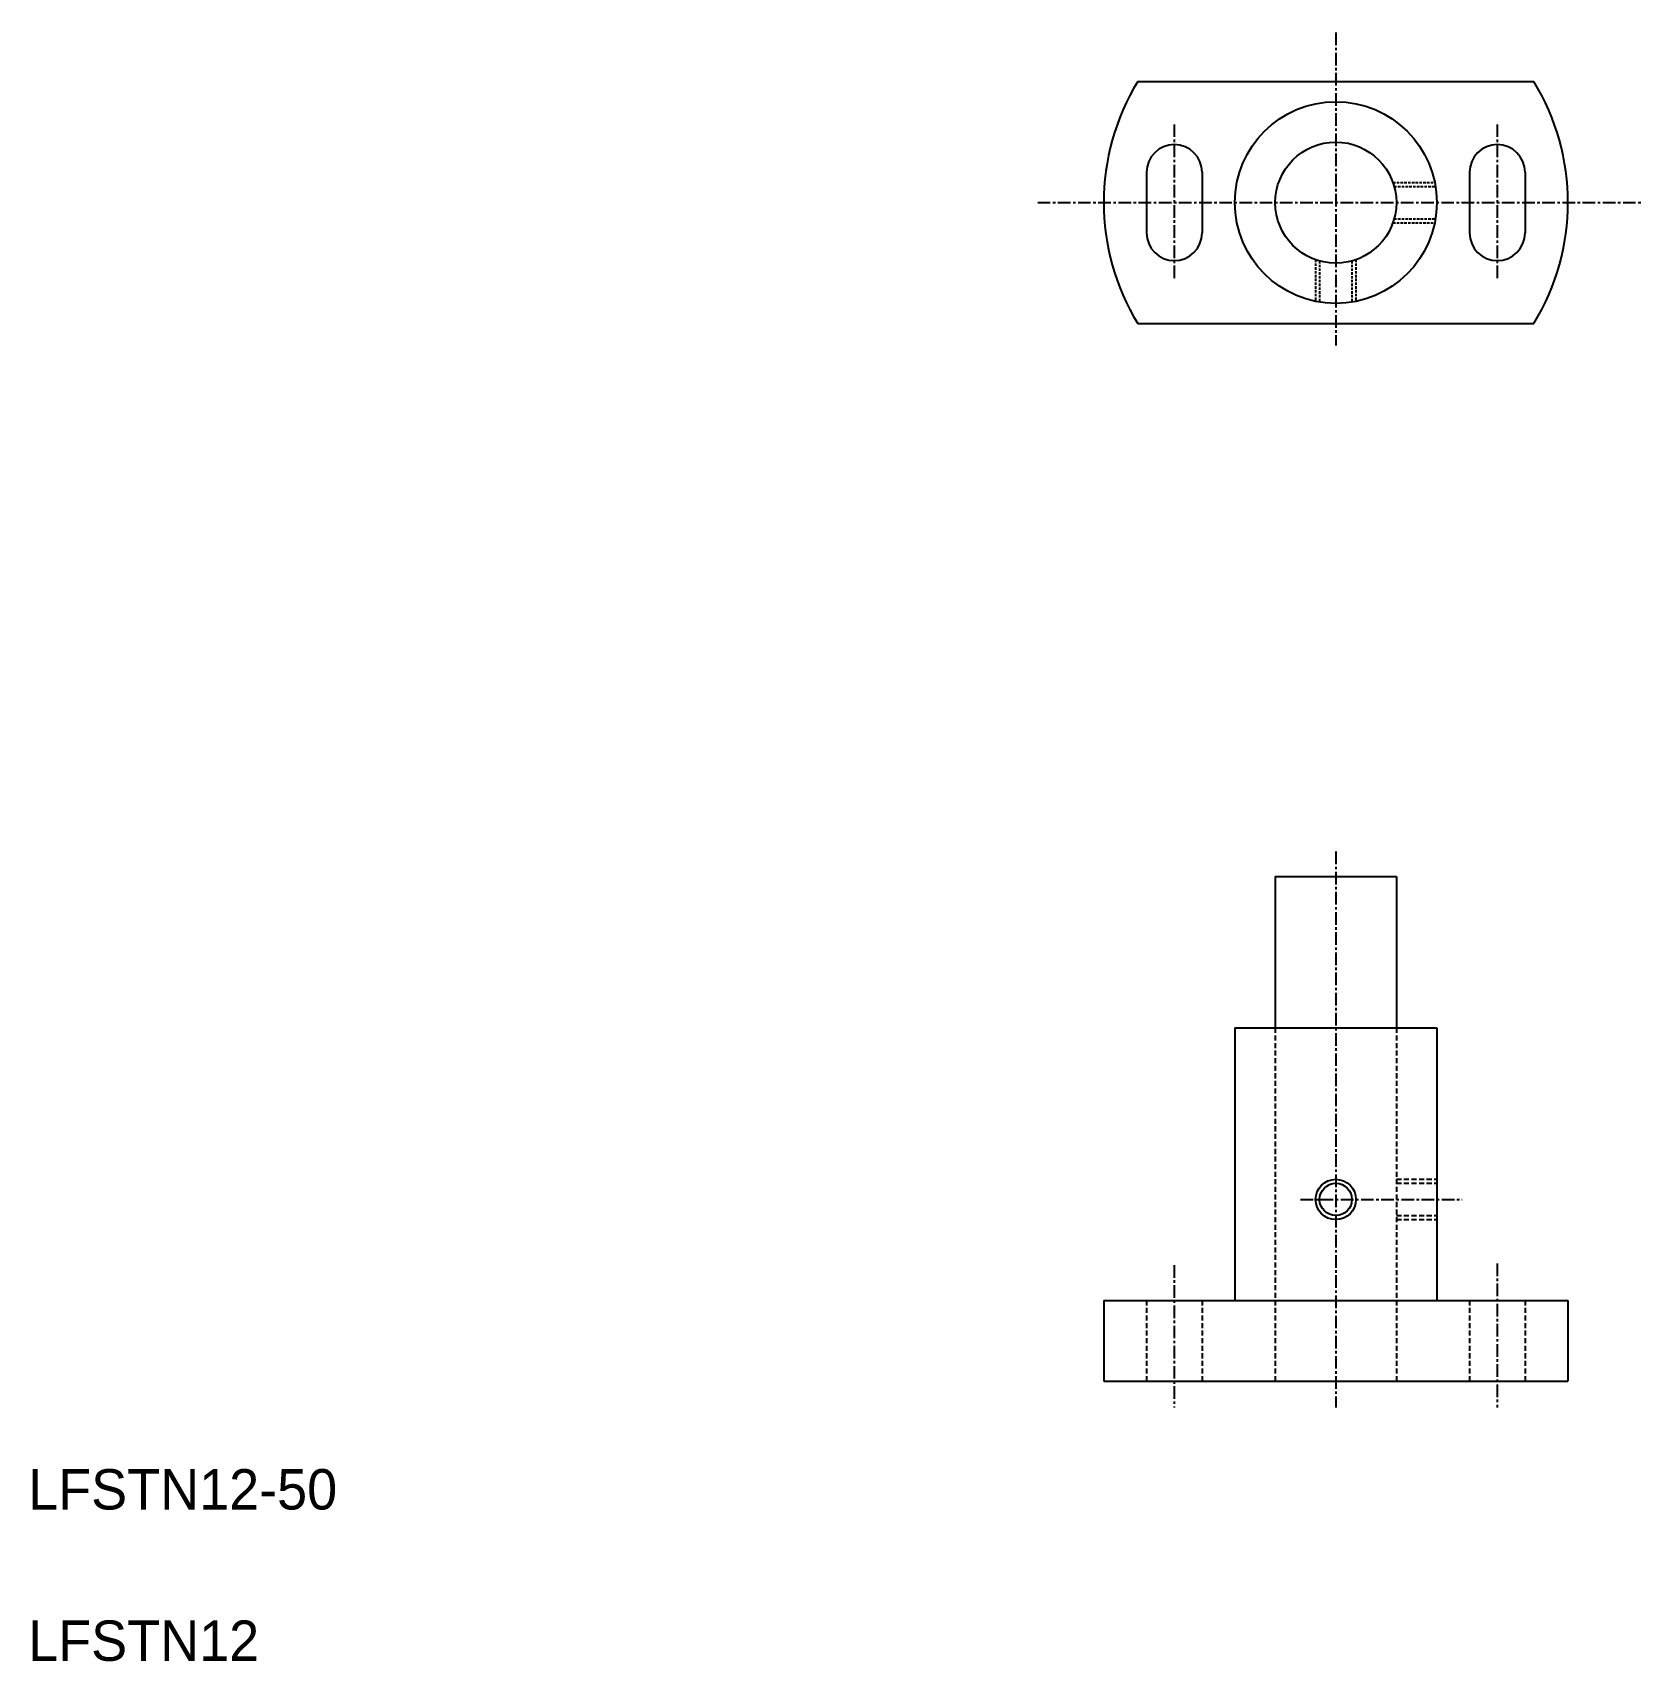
# Model space of a CAD drawing. Extents: x 10 to 170, y 10 to 171.
import ezdxf

# ---------------------------------------------------------------- set-up
doc = ezdxf.new("R2010")
doc.units = 0
for name, pattern in [('CENTER', [2, 1.25, -0.25, 0.25, -0.25]), ('DASHED', [0.75, 0.5, -0.25]), ('HIDDEN', [0.375, 0.25, -0.125])]:
    doc.linetypes.add(name, pattern=pattern)
doc.layers.get('0').update_dxf_attribs({"linetype": 'CONTINUOUS'})
doc.layers.add('CENTER', color=1, linetype='CENTER')

msp = doc.modelspace()

# ---------------------------------------------------------------- linework, layer by layer
at = {"color": 7, "linetype": 'CONTINUOUS'}
for p, q in [((119.95, 166.53), (159.19, 166.53)), ((120.82, 157.53), (120.82, 151.53)), ((126.32, 157.53), (126.32, 151.53)), ((152.82, 157.53), (152.82, 151.53)), ((158.32, 157.53), (158.32, 151.53)), ((119.95, 142.53), (159.19, 142.53)), ((133.57, 87.73), (133.57, 72.73)), ((145.57, 87.73), (145.57, 72.73)), ((129.57, 72.73), (129.57, 45.73)), ((149.57, 72.73), (149.57, 45.73)), ((116.57, 45.73), (116.57, 37.73)), ((162.57, 45.73), (162.57, 37.73))]:
    msp.add_line(p, q, dxfattribs=at)
at = {"color": 3, "linetype": 'HIDDEN'}
for p, q in [((145.23, 156.53), (149.37, 156.53)), ((145.35, 156.13), (149.44, 156.13)), ((145.23, 152.53), (149.37, 152.53)), ((145.35, 152.93), (149.44, 152.93)), ((137.57, 148.87), (137.57, 144.73)), ((137.97, 148.75), (137.97, 144.66)), ((141.17, 148.75), (141.17, 144.66)), ((141.57, 148.87), (141.57, 144.73))]:
    msp.add_line(p, q, dxfattribs=at)
for p, q in [((137.57, 147.84), (137.57, 147.84)), ((137.57, 146.8), (137.57, 146.8)), ((133.57, 87.73), (145.57, 87.73)), ((129.57, 72.73), (149.57, 72.73)), ((116.57, 45.73), (162.57, 45.73)), ((116.57, 37.73), (162.57, 37.73))]:
    msp.add_line(p, q)
at = {"color": 3, "linetype": 'DASHED'}
for p, q in [((133.57, 72.73), (133.57, 37.73)), ((145.57, 72.73), (145.57, 37.73)), ((145.57, 57.73), (149.57, 57.73)), ((145.57, 57.33), (149.57, 57.33)), ((145.57, 54.13), (149.57, 54.13)), ((145.57, 53.73), (149.57, 53.73)), ((120.82, 45.73), (120.82, 37.73)), ((126.32, 45.73), (126.32, 37.73)), ((152.82, 45.73), (152.82, 37.73)), ((158.32, 45.73), (158.32, 37.73))]:
    msp.add_line(p, q, dxfattribs=at)
for centre, radius in [((139.57, 154.53), 10), ((139.57, 154.53), 6), ((139.57, 55.73), 1.6)]:
    msp.add_circle(centre, radius)
at = {"color": 3}
msp.add_circle((139.57, 55.73), 2, dxfattribs=at)
for start, end in [(148.551, 211.449), (328.551, 31.449)]:
    msp.add_arc((139.57, 154.53), 23, start, end)
at = {"color": 7, "linetype": 'CONTINUOUS'}
for centre, start, end in [((123.57, 157.53), 0, 180), ((155.57, 157.53), 0, 180), ((123.57, 151.53), 180, 0), ((155.57, 151.53), 180, 0)]:
    msp.add_arc(centre, 2.75, start, end, dxfattribs=at)
at = {"layer": 'CENTER', "color": 1, "linetype": 'CENTER'}
for p, q in [((139.57, 171.38), (139.57, 140.38)), ((123.57, 162.28), (123.57, 146.78)), ((155.57, 162.28), (155.57, 146.78)), ((110.03, 154.53), (169.85, 154.53)), ((110.03, 154.53), (123.39, 154.53)), ((139.57, 90.21), (139.57, 35.12)), ((136.07, 55.73), (152.08, 55.73)), ((123.57, 49.22), (123.57, 35.12)), ((155.57, 49.39), (155.57, 35.12))]:
    msp.add_line(p, q, dxfattribs=at)

# ---------------------------------------------------------------- texts
for s, p in [('LFSTN12-50', (10, 25)), ('LFSTN12', (10, 10))]:
    msp.add_text(s, height=4).set_placement(p)

doc.saveas('drawing.dxf')
